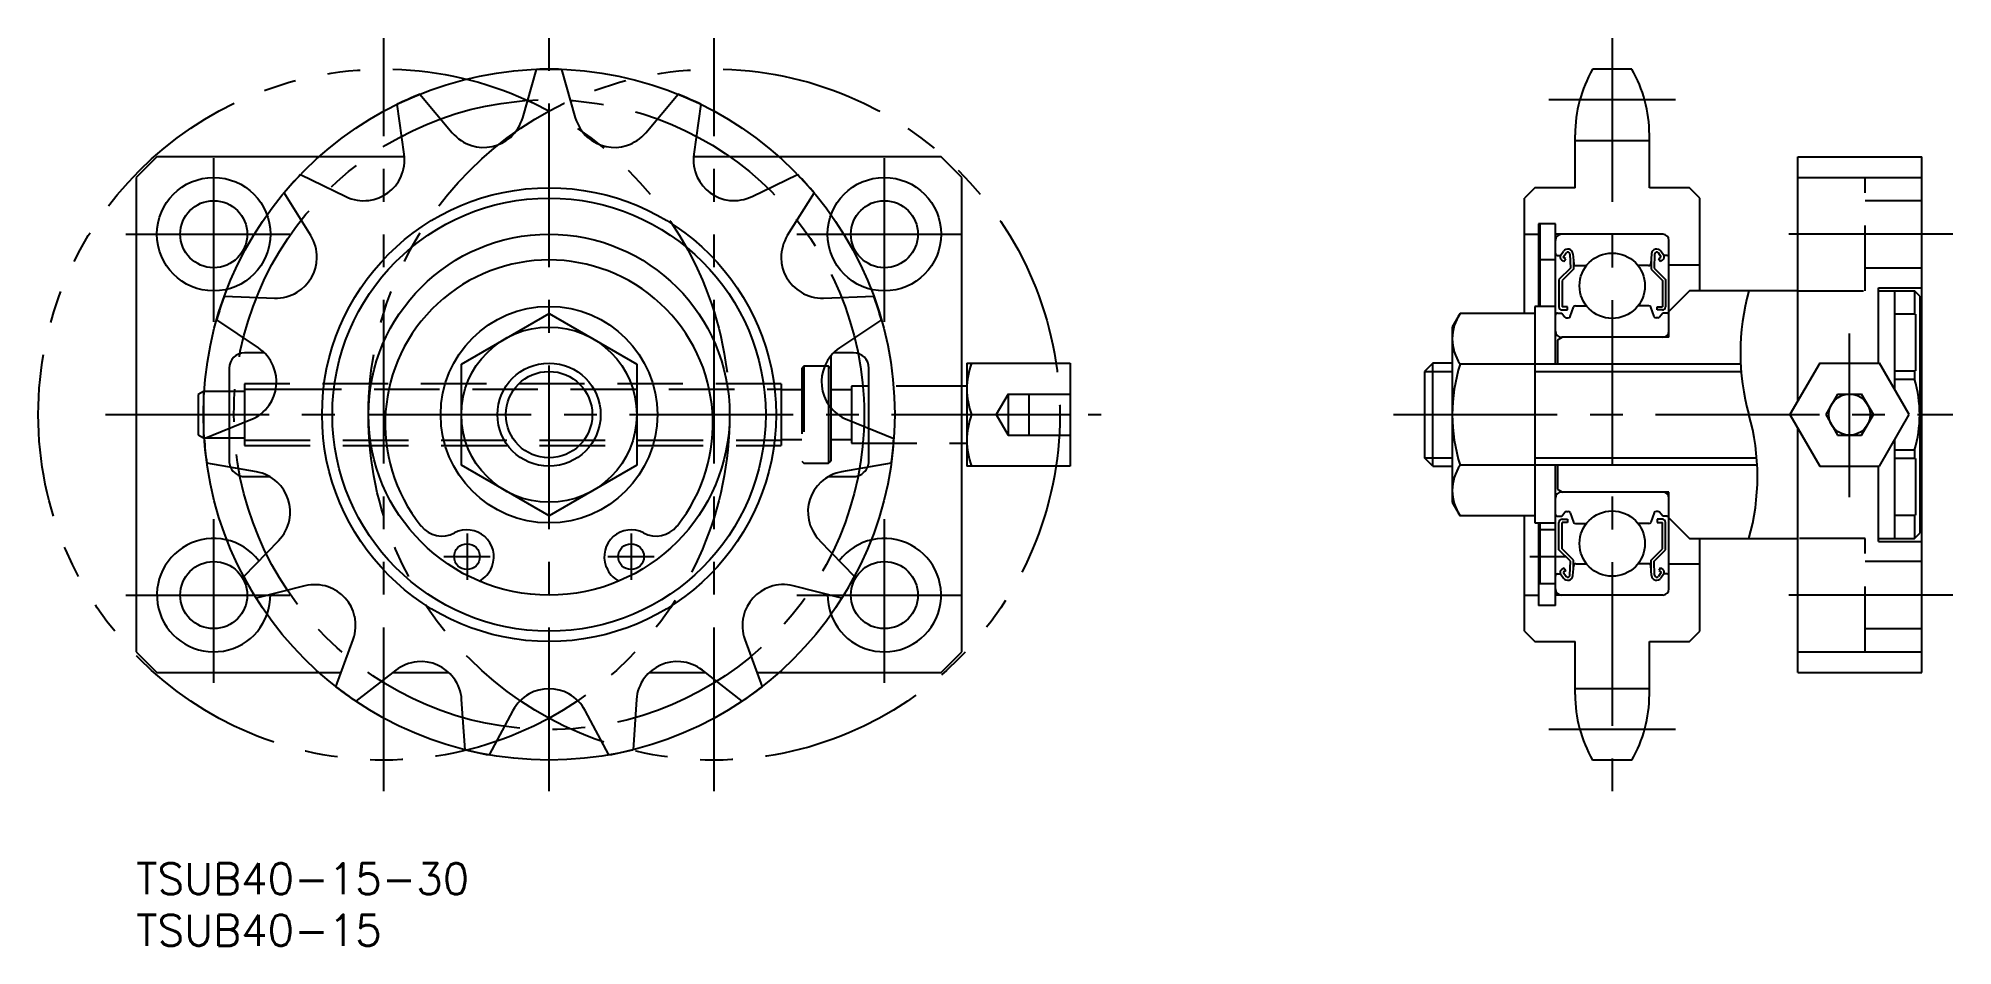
# Model space of a CAD drawing. Extents: x -10 to 176, y -8 to 80.
import ezdxf

# ---------------------------------------------------------------- set-up
doc = ezdxf.new("R2010")
doc.units = 0
doc.header["$LTSCALE"] = 0.5
for name, pattern in [('CENTER', [50.8, 31.75, -6.35, 6.35, -6.35]), ('DASHED', [19.05, 12.7, -6.35]), ('PHANTOM', [63.5, 31.75, -6.35, 6.35, -6.35, 6.35, -6.35])]:
    doc.linetypes.add(name, pattern=pattern)
for name, color, linetype in [('MSM_CENTER', 1, 'CENTER'), ('MSM_CONTINUOUS', 7, 'CONTINUOUS'), ('MSM_DASHED', 4, 'DASHED'), ('MSM_IMAGINARY', 6, 'PHANTOM'), ('MSM_NARROW', 5, 'CONTINUOUS'), ('MSM_PART_NUMBER', 7, 'CONTINUOUS')]:
    doc.layers.add(name, color=color, linetype=linetype)
doc.styles.get("Standard").update_dxf_attribs({"font": 'txt.shx', "height": 3, "bigfont": 'bigfont.shx'})

# ---------------------------------------------------------------- blocks, each defined once
blk = doc.blocks.new('*U35')
at = {"layer": 'MSM_PART_NUMBER'}
blk.add_text('TSUB40-15-30', height=3, dxfattribs=at).set_placement((0, -3))
blk = doc.blocks.new('*U36')
at = {"layer": 'MSM_PART_NUMBER'}
blk.add_text('TSUB40-15', height=3, dxfattribs=at).set_placement((0, -8))

msp = doc.modelspace()

# ---------------------------------------------------------------- linework, layer by layer
at = {"layer": 'MSM_CENTER'}
for p, q in [((40, 7), (40, 80)), ((143.04, 80), (143.04, 7)), ((149.18, 74.04), (136.9, 74.04)), ((7.5, 52.5), (7.5, 69.5)), ((72.5, 52.5), (72.5, 69.5)), ((-1, 61), (16, 61)), ((64, 61), (81, 61)), ((176.04, 61), (158.04, 61)), ((166.04, 35.5), (166.04, 51.5)), ((-3, 43.5), (93.5, 43.5)), ((121.84, 43.5), (176.04, 43.5)), ((7.5, 17.5), (7.5, 34.5)), ((72.5, 17.5), (72.5, 34.5)), ((32.05, 31.98), (32.05, 27.48)), ((47.95, 31.98), (47.95, 27.48)), ((29.8, 29.73), (34.3, 29.73)), ((45.7, 29.73), (50.2, 29.73)), ((135.04, 29.73, -0.5), (138.54, 29.73, -0.5)), ((-1, 26), (16, 26)), ((64, 26), (81, 26)), ((176.04, 26), (158.04, 26)), ((149.18, 12.96), (136.9, 12.96))]:
    msp.add_line(p, q, dxfattribs=at)
msp.add_circle((40, 43.5), 30.54, dxfattribs=at)
at = {"layer": 'MSM_CONTINUOUS'}
for p, q in [((37.46, 72.28), (38.8, 76.98)), ((41.2, 76.98), (42.54, 72.28)), ((144.94, 77), (141.14, 77)), ((27.48, 74.57), (30.61, 70.83)), ((49.39, 70.83), (52.52, 74.57)), ((25.97, 68.76), (25.29, 73.6)), ((54.71, 73.6), (54.03, 68.76)), ((139.44, 65.5), (139.44, 70.65)), ((146.64, 65.5), (146.64, 70.65)), ((139.44, 70.08), (146.64, 70.08)), ((2, 68.5), (0, 66.5)), ((25.99, 68.5), (2, 68.5)), ((15.92, 66.79), (20.31, 64.65)), ((78, 68.5), (54.01, 68.5)), ((59.69, 64.65), (64.08, 66.79)), ((80, 66.5), (78, 68.5)), ((161.04, 44.84), (161.04, 68.5)), ((161.04, 68.5), (173.04, 68.5)), ((173.04, 18.5), (173.04, 68.5)), ((0, 66.5), (0, 20.5)), ((16.91, 60.87), (14.32, 65.01)), ((65.68, 65.01), (63.09, 60.87)), ((80, 20.5), (80, 66.5)), ((135.54, 65.5), (134.54, 64.5)), ((139.44, 65.5), (135.54, 65.5)), ((150.54, 65.5), (146.64, 65.5)), ((151.54, 64.5), (150.54, 65.5)), ((161.04, 66.5), (173.04, 66.5)), ((134.54, 53.31), (134.54, 64.5)), ((151.54, 55.5), (151.54, 64.5)), ((137.54, 62), (135.89, 62)), ((135.89, 62), (135.89, 54)), ((136.04, 62, -0.5), (136.04, 54, -0.5)), ((137.54, 48.41), (137.54, 62)), ((134.54, 61), (135.89, 61)), ((147.94, 61), (137.54, 61)), ((148.54, 51), (148.54, 60.4)), ((137.54, 58.5), (136.04, 58.5)), ((137.74, 58.95), (138.04, 58.95)), ((138.98, 57.72), (137.88, 56.62)), ((138.04, 58.95), (138.32, 59.35)), ((138.36, 58.36), (138.11, 58.53)), ((139.28, 57.6), (138.18, 56.5)), ((138.28, 58.78), (138.57, 59.18)), ((138.53, 58.6), (138.28, 58.78)), ((138.36, 58.36), (138.53, 58.6)), ((138.93, 59.07), (138.98, 57.72)), ((139.22, 59.1), (139.31, 58.13)), ((139.28, 58.47), (139.28, 57.6)), ((139.51, 57.95), (140.53, 57.95)), ((146.57, 57.95), (145.54, 57.95)), ((146.85, 59.1), (146.77, 58.13)), ((146.8, 58.47), (146.8, 57.6)), ((146.8, 57.6), (147.9, 56.5)), ((147.15, 59.07), (147.1, 57.72)), ((147.1, 57.72), (148.2, 56.62)), ((147.79, 58.78), (147.51, 59.18)), ((147.55, 58.6), (147.79, 58.78)), ((147.72, 58.36), (147.55, 58.6)), ((147.72, 58.36), (147.96, 58.53)), ((148.04, 58.95), (147.76, 59.35)), ((148.34, 58.95), (148.04, 58.95)), ((151.54, 58), (148.54, 58)), ((137.88, 56.62), (137.88, 53.95)), ((138.18, 56.5), (138.18, 53.95)), ((147.9, 56.5), (147.9, 53.95)), ((148.2, 56.62), (148.2, 53.95)), ((168.84, 55.8), (173.04, 55.8)), ((168.84, 48.5), (168.84, 55.8)), ((8.53, 54.99), (13.41, 54.81)), ((66.59, 54.81), (71.47, 54.99)), ((137.54, 54), (135.54, 54)), ((135.54, 54), (135.54, 33)), ((138.7, 53.95), (138.18, 53.95)), ((138.7, 53.65), (138.7, 53.95)), ((138.97, 53.03), (139.3, 53.92)), ((139.48, 54.05), (140.53, 54.05)), ((146.59, 54.05), (145.54, 54.05)), ((147.1, 53.03), (146.78, 53.92)), ((147.38, 53.95), (147.9, 53.95)), ((147.38, 53.65), (147.38, 53.95)), ((150.54, 55.5), (148.54, 53.5)), ((161.04, 55.5), (150.54, 55.5)), ((168.84, 55.5), (172.34, 55.5)), ((170.44, 45.88), (170.44, 55.5)), ((172.84, 55), (172.34, 55.5)), ((172.34, 55.5), (172.34, 53.25)), ((172.84, 55), (172.84, 32)), ((11.84, 49.98), (7.79, 52.7)), ((31.5, 48.41), (40, 53.31)), ((40, 53.31), (48.5, 48.41)), ((72.21, 52.7), (68.16, 49.98)), ((128.3, 53.31), (127.54, 52)), ((127.54, 52), (127.54, 35)), ((135.54, 53.31), (128.3, 53.31)), ((137.74, 53.35), (138.14, 53.35)), ((138.14, 53.35), (138.46, 52.97)), ((138.18, 53.65), (138.7, 53.65)), ((138.61, 52.9), (138.78, 52.9)), ((147.47, 52.9), (147.29, 52.9)), ((147.9, 53.65), (147.38, 53.65)), ((147.94, 53.35), (147.62, 52.97)), ((148.34, 53.35), (147.94, 53.35)), ((172.44, 53.25), (170.44, 53.25)), ((172.44, 53.25), (172.44, 47.75)), ((138.24, 51), (137.74, 50.71)), ((137.74, 50.71), (137.74, 48.41)), ((148.54, 51), (138.14, 51)), ((12.4, 49.5), (10.5, 49.5)), ((31.5, 38.59), (31.5, 48.41)), ((48.5, 48.41), (48.5, 38.59)), ((67.3, 49.19), (67.3, 44.21)), ((69.5, 49.5), (67.58, 49.5)), ((80.5, 48.5), (80.5, 38.5)), ((80.5, 48.5), (90.5, 48.5)), ((90.5, 48.5), (90.5, 38.5)), ((125.65, 48.5), (124.84, 47.69)), ((127.54, 48.5), (125.65, 48.5)), ((125.65, 38.5), (125.65, 48.5)), ((155.49, 48.41), (128.3, 48.41)), ((163.15, 48.5), (160.26, 43.5)), ((163.15, 48.5), (168.93, 48.5)), ((171.81, 43.5), (168.93, 48.5)), ((9, 48), (9, 42.17)), ((13.58, 46.5), (10.5, 46.5)), ((10.5, 46.5), (10.5, 42.77)), ((67.1, 48.2), (66.71, 48.2)), ((67.3, 48), (67.1, 48.2)), ((67.1, 48.2), (67.1, 44.46)), ((71, 42.17), (71, 48)), ((124.84, 47.69), (124.84, 39.31)), ((170.44, 47.75), (172.44, 47.75)), ((170.44, 46.93), (172.34, 46.93)), ((172.34, 47.75), (172.34, 46.93)), ((10.5, 45.75), (9, 45.75)), ((69.3, 45.9), (67.3, 45.9)), ((71, 46.25), (69.3, 46.25)), ((69.3, 46.25), (69.3, 42.85)), ((80.5, 46.25), (80, 46.25)), ((164.88, 45.5), (163.73, 43.5)), ((164.88, 45.5), (167.19, 45.5)), ((168.35, 43.5), (167.19, 45.5)), ((6.58, 41.19), (11.11, 43.02)), ((68.89, 43.02), (73.42, 41.19)), ((80.95, 43.5), (90.5, 43.5)), ((160.26, 43.5), (163.15, 38.5)), ((163.73, 43.5), (164.88, 41.5)), ((167.19, 41.5), (168.35, 43.5)), ((168.93, 38.5), (171.81, 43.5)), ((161.04, 18.5), (161.04, 42.16)), ((164.88, 41.5), (167.19, 41.5)), ((170.44, 31.5), (170.44, 41.12)), ((80, 40.75), (80.5, 40.75)), ((125.65, 38.5), (124.84, 39.31)), ((172.34, 40.07), (170.44, 40.07)), ((172.44, 39.25), (170.44, 39.25)), ((172.34, 40.07), (172.34, 39.25)), ((172.44, 39.25), (172.44, 33.75)), ((11.64, 37.96), (6.83, 38.81)), ((10.5, 37.5), (12.89, 37.5)), ((40, 33.69), (31.5, 38.59)), ((48.5, 38.59), (40, 33.69)), ((67.11, 37.5), (69.5, 37.5)), ((73.17, 38.81), (68.36, 37.96)), ((90.5, 38.5), (80.5, 38.5)), ((125.65, 38.5), (127.54, 38.5)), ((157.09, 38.59), (128.3, 38.59)), ((137.54, 25), (137.54, 38.59)), ((137.74, 38.59), (137.74, 36.29)), ((163.15, 38.5), (168.93, 38.5)), ((168.84, 31.2), (168.84, 38.5)), ((137.74, 36.29), (138.24, 36)), ((148.54, 36), (138.14, 36)), ((148.54, 26.6), (148.54, 36)), ((127.54, 35), (128.3, 33.69)), ((135.54, 33.69), (128.3, 33.69)), ((134.54, 22.5), (134.54, 33.69)), ((137.74, 33.65), (138.14, 33.65)), ((138.14, 33.65), (138.46, 34.03)), ((138.61, 34.1), (138.78, 34.1)), ((138.97, 33.97), (139.3, 33.08)), ((147.1, 33.97), (146.78, 33.08)), ((147.47, 34.1), (147.29, 34.1)), ((147.94, 33.65), (147.62, 34.03)), ((148.34, 33.65), (147.94, 33.65)), ((148.54, 33.5), (150.54, 31.5)), ((170.44, 33.75), (172.44, 33.75)), ((172.34, 33.75), (172.34, 31.5)), ((135.54, 33), (137.54, 33)), ((135.89, 33), (135.89, 25)), ((136.04, 33, -0.5), (136.04, 27.09, -0.5)), ((137.54, 32.33), (136.04, 32.33)), ((137.88, 30.38), (137.88, 33.05)), ((138.18, 33.35), (138.7, 33.35)), ((138.18, 30.5), (138.18, 33.05)), ((138.7, 33.05), (138.18, 33.05)), ((138.7, 33.35), (138.7, 33.05)), ((139.48, 32.95), (140.53, 32.95)), ((146.59, 32.95), (145.54, 32.95)), ((147.9, 33.35), (147.38, 33.35)), ((147.38, 33.35), (147.38, 33.05)), ((147.38, 33.05), (147.9, 33.05)), ((147.9, 30.5), (147.9, 33.05)), ((148.2, 30.38), (148.2, 33.05)), ((172.34, 31.5), (172.84, 32)), ((10.41, 27.8), (13.8, 31.31)), ((66.2, 31.31), (69.59, 27.8)), ((138.98, 29.28), (137.88, 30.38)), ((139.28, 29.4), (138.18, 30.5)), ((146.8, 29.4), (147.9, 30.5)), ((147.1, 29.28), (148.2, 30.38)), ((150.54, 31.5), (161.04, 31.5)), ((151.54, 22.5), (151.54, 31.5)), ((168.84, 31.5), (172.34, 31.5)), ((168.84, 31.2), (173.04, 31.2)), ((34.44, 28.71), (34.48, 28.82)), ((45.52, 28.82), (45.56, 28.71)), ((137.74, 28.05), (138.04, 28.05)), ((138.04, 28.05), (138.32, 27.65)), ((138.36, 28.64), (138.11, 28.47)), ((138.53, 28.4), (138.28, 28.22)), ((138.28, 28.22), (138.57, 27.82)), ((138.36, 28.64), (138.53, 28.4)), ((138.93, 27.93), (138.98, 29.28)), ((139.22, 27.9), (139.31, 28.87)), ((139.28, 28.53), (139.28, 29.4)), ((139.51, 29.05), (140.53, 29.05)), ((146.57, 29.05), (145.54, 29.05)), ((146.85, 27.9), (146.77, 28.87)), ((146.8, 28.53), (146.8, 29.4)), ((147.15, 27.93), (147.1, 29.28)), ((147.79, 28.22), (147.51, 27.82)), ((147.72, 28.64), (147.55, 28.4)), ((147.55, 28.4), (147.79, 28.22)), ((147.72, 28.64), (147.96, 28.47)), ((148.04, 28.05), (147.76, 27.65)), ((148.34, 28.05), (148.04, 28.05)), ((151.54, 29), (148.54, 29)), ((16.34, 26.91), (11.61, 25.72)), ((68.39, 25.72), (63.66, 26.91)), ((134.54, 26), (135.89, 26)), ((137.54, 27.09), (136.04, 27.09)), ((147.94, 26), (137.54, 26)), ((137.54, 25), (135.89, 25)), ((134.54, 22.5), (135.54, 21.5)), ((150.54, 21.5), (151.54, 22.5)), ((0, 20.5), (2, 18.5)), ((19.35, 17.12), (21.02, 21.71)), ((58.98, 21.71), (60.65, 17.12)), ((78, 18.5), (80, 20.5)), ((135.54, 21.5), (139.44, 21.5)), ((139.44, 16.35), (139.44, 21.5)), ((146.64, 21.5), (150.54, 21.5)), ((146.64, 16.35), (146.64, 21.5)), ((161.04, 20.5), (173.04, 20.5)), ((25.14, 18.72), (21.29, 15.71)), ((58.71, 15.71), (54.86, 18.72)), ((2, 18.5), (19.85, 18.5)), ((24.86, 18.5), (30.28, 18.5)), ((49.72, 18.5), (55.14, 18.5)), ((60.15, 18.5), (78, 18.5)), ((146.64, 16.92), (139.44, 16.92)), ((161.04, 18.5), (173.04, 18.5)), ((31.86, 11), (31.53, 15.87)), ((48.47, 15.87), (48.14, 11)), ((36.5, 14.82), (34.21, 10.5)), ((45.79, 10.5), (43.5, 14.82)), ((144.94, 10), (141.14, 10))]:
    msp.add_line(p, q, dxfattribs=at)
for centre, radius in [((7.5, 61), 5.5), ((40, 43.5), 22), ((72.5, 61), 5.5), ((7.5, 61), 3.25), ((40, 43.5), 21), ((72.5, 61), 3.25), ((40, 43.5), 17.5), ((143.04, 56), 3.17), ((40, 43.5), 10.5), ((40, 43.5), 8.5), ((40, 43.5), 5), ((166.04, 43.5), 2), ((143.04, 31), 3.17), ((32.05, 29.73), 1.25), ((47.95, 29.73), 1.25), ((7.5, 26), 3.25), ((72.5, 26), 3.25)]:
    msp.add_circle(centre, radius, dxfattribs=at)
for centre, radius, start, end in [((40, 43.5), 33.5, 87.9455, 92.0545), ((152.14, 70.65), 12.7, 150, 180), ((133.94, 70.65), 12.7, 0, 30), ((40, 43.5), 33.5, 111.9455, 116.0545), ((40, 43.5), 33.5, 63.9455, 68.0545), ((33.87, 73.7), 4.34, 221.418, 251.3709), ((33.33, 73.57), 4.32, 312.5693, 342.6418), ((46.68, 73.58), 4.34, 197.418, 227.371), ((46.14, 73.69), 4.32, 288.5691, 318.642), ((21.68, 68.26), 4.32, 336.5693, 6.6417), ((33.65, 73.37), 3.96, 252.844, 311.156), ((46.35, 73.37), 3.96, 228.844, 287.156), ((58.34, 68.26), 4.34, 173.418, 203.3709), ((40, 43.5), 33.5, 135.9455, 140.0545), ((40, 43.5), 33.5, 39.9455, 44.0545), ((22.05, 68.21), 3.96, 276.844, 335.156), ((57.95, 68.21), 3.96, 204.844, 263.156), ((22.05, 68.21), 3.96, 243.9449, 276.844), ((57.89, 68.58), 4.32, 264.5693, 294.6418), ((13.19, 58.67), 4.32, 0.5692, 30.6418), ((66.83, 58.66), 4.34, 149.418, 179.3709), ((138.14, 60.4), 0.6, 90, 180), ((138.73, 59.06), 0.5, 5.065, 144.9356), ((147.35, 59.06), 0.5, 35.0644, 174.935), ((147.94, 60.4), 0.6, 0, 90), ((13.55, 58.77), 3.96, 300.844, 359.156), ((40, 42.62), 15.88, 321.3506, 218.6494), ((66.45, 58.77), 3.96, 180.844, 239.156), ((137.74, 59.15), 0.2, 180, 270), ((138.28, 58.78), 0.3, 144.9356, 235.0377), ((138.73, 59.07), 0.2, 2.1312, 144.9367), ((139.51, 58.15), 0.2, 185.065, 270), ((146.57, 58.15), 0.2, 270, 354.935), ((147.35, 59.07), 0.2, 35.0633, 177.8688), ((147.79, 58.78), 0.3, 304.9623, 35.0644), ((148.34, 59.15), 0.2, 270, 0), ((40, 43.5), 33.5, 159.9455, 164.0545), ((13.55, 58.77), 3.96, 267.9449, 300.844), ((66.45, 58.77), 3.96, 239.156, 272.0551), ((40, 43.5), 33.5, 15.9455, 20.0545), ((138.18, 53.95), 0.3, 180, 270), ((139.48, 53.85), 0.2, 90, 159.9703), ((146.59, 53.85), 0.2, 20.0297, 90), ((147.9, 53.95), 0.3, 270, 0), ((131.89, 50.86), 4.35, 145.6666, 214.3334), ((137.74, 53.15), 0.2, 90, 180), ((138.61, 53.1), 0.2, 219.997, 270), ((138.78, 53.1), 0.2, 270, 339.9703), ((147.29, 53.1), 0.2, 200.0297, 270), ((147.47, 53.1), 0.2, 270, 320.003), ((148.34, 53.15), 0.2, 0, 90), ((138.14, 51.6), 0.6, 180, 270), ((147.94, 51.6), 0.6, 270, 0), ((10.5, 48), 1.5, 90, 180), ((9.34, 46.45), 4.32, 24.569, 54.6421), ((9.63, 46.69), 3.96, 324.844, 23.156), ((70.37, 46.69), 3.96, 156.844, 215.156), ((70.37, 46.69), 3.96, 123.9449, 156.844), ((69.5, 48), 1.5, 0, 90), ((87.73, 46), 7.23, 159.7736, 200.2264), ((143.78, 43.5), 16.24, 162.412, 197.588), ((160.84, 43.5), 12, 343.4022, 16.5978), ((9.63, 46.69), 3.96, 291.9449, 324.844), ((70.37, 46.69), 3.96, 215.156, 248.0551), ((87.72, 41), 7.22, 159.7438, 200.2562), ((40, 43.5), 33.5, 183.9455, 188.0545), ((40, 43.5), 33.5, 351.9455, 356.0545), ((10.5, 39), 1.5, 203.4065, 270), ((10.79, 33.73), 4.32, 48.5693, 78.6417), ((69.22, 33.71), 4.34, 101.418, 131.371), ((69.5, 39), 1.5, 270, 336.4398), ((131.88, 36.14), 4.34, 145.6158, 214.3842), ((10.95, 34.06), 3.96, 348.844, 47.156), ((69.05, 34.06), 3.96, 132.844, 191.156), ((138.14, 35.4), 0.6, 90, 180), ((147.94, 35.4), 0.6, 0, 90), ((137.74, 33.85), 0.2, 180, 270), ((138.61, 33.9), 0.2, 90, 140.003), ((138.78, 33.9), 0.2, 20.0297, 90), ((147.29, 33.9), 0.2, 90, 159.9703), ((147.47, 33.9), 0.2, 39.997, 90), ((148.34, 33.85), 0.2, 270, 0), ((10.95, 34.06), 3.96, 315.9449, 348.844), ((29.63, 34.33), 2.6, 218.6494, 297.7045), ((32.05, 29.73), 2.6, 339.4114, 117.7045), ((47.95, 29.73), 2.6, 62.2955, 200.5886), ((50.37, 34.33), 2.6, 242.2955, 321.3506), ((69.38, 34.24), 4.32, 192.5692, 222.6419), ((138.18, 33.05), 0.3, 90, 180), ((139.48, 33.15), 0.2, 200.0297, 270), ((146.59, 33.15), 0.2, 270, 339.9703), ((147.9, 33.05), 0.3, 0, 90), ((7.5, 26), 5.5, 37.197, 0.7215), ((72.5, 26), 5.5, 179.2785, 142.803), ((32.1, 29.59), 2.5, 297.0551, 339.4114), ((47.9, 29.59), 2.5, 200.5886, 242.9449), ((137.74, 27.85), 0.2, 90, 180), ((138.28, 28.22), 0.3, 124.9623, 215.0644), ((138.73, 27.94), 0.5, 215.0644, 354.935), ((138.73, 27.93), 0.2, 215.0633, 357.8688), ((139.51, 28.85), 0.2, 90, 174.935), ((146.57, 28.85), 0.2, 5.065, 90), ((147.35, 27.94), 0.5, 185.065, 324.9356), ((147.35, 27.93), 0.2, 182.1312, 324.9367), ((147.79, 28.22), 0.3, 324.9356, 55.0377), ((148.34, 27.85), 0.2, 0, 90), ((40, 43.5), 33.5, 207.9455, 212.0545), ((17.29, 22.69), 4.32, 72.5693, 102.6418), ((17.3, 23.06), 3.96, 12.844, 71.156), ((62.7, 23.06), 3.96, 108.844, 167.156), ((62.7, 23.06), 3.96, 75.9449, 108.844), ((40, 43.5), 33.5, 327.9455, 332.0545), ((138.14, 26.6), 0.6, 180, 270), ((147.94, 26.6), 0.6, 270, 0), ((16.91, 23.09), 4.34, 341.418, 11.3709), ((62.7, 23.06), 3.96, 167.156, 200.0551), ((27.72, 15.25), 4.32, 96.5692, 126.6418), ((27.58, 15.6), 3.96, 36.844, 95.156), ((52.42, 15.6), 3.96, 84.844, 143.156), ((52.42, 15.6), 3.96, 51.9449, 84.844), ((40, 43.5), 33.5, 231.9455, 236.0545), ((27.58, 15.6), 3.96, 3.9449, 36.844), ((40, 12.96), 3.96, 60.844, 119.156), ((52.42, 15.6), 3.96, 143.156, 176.0551), ((40, 43.5), 33.5, 303.9455, 308.0545), ((40, 12.96), 3.96, 119.156, 152.0551), ((40, 12.96), 3.96, 27.9449, 60.844), ((152.14, 16.35), 12.7, 180, 210), ((133.94, 16.35), 12.7, 330, 0), ((40, 43.5), 33.5, 255.9455, 260.0545), ((40, 43.5), 33.5, 279.9455, 284.0545)]:
    msp.add_arc(centre, radius, start, end, dxfattribs=at)
at = {"layer": 'MSM_DASHED'}
for p, q in [((167.54, 55.5), (167.54, 66.5)), ((173.04, 64.25), (167.54, 64.25)), ((167.54, 57.75), (173.04, 57.75)), ((161.04, 55.5), (167.54, 55.5)), ((62.5, 46.5), (13.58, 46.5)), ((62.5, 46.5), (62.5, 40.5)), ((64.7, 48.2), (64.5, 48)), ((64.5, 48), (64.5, 39)), ((66.71, 48.2), (64.7, 48.2)), ((64.7, 48.2), (64.7, 38.8)), ((6.5, 45.75), (6, 45.46)), ((6, 45.46), (6, 41.54)), ((9, 45.75), (6.5, 45.75)), ((6.5, 45.75), (6.5, 41.25)), ((13.52, 45.96), (62.5, 45.96)), ((64.5, 45.9), (62.5, 45.9)), ((80, 46.25), (71, 46.25)), ((84.5, 45.5), (83.35, 43.5)), ((84.5, 45.5), (90.5, 45.5)), ((84.5, 45.5), (84.5, 41.5)), ((86.5, 45.5), (86.5, 41.5)), ((10.5, 42.77), (10.5, 40.5)), ((67.1, 44.46), (67.1, 38.8)), ((67.3, 44.21), (67.3, 39)), ((69.3, 42.85), (69.3, 40.75)), ((83.35, 43.5), (84.5, 41.5)), ((6, 41.54), (6.5, 41.25)), ((6.5, 41.25), (10.5, 41.25)), ((9, 42.17), (9, 39)), ((10.5, 41.04), (62.5, 41.04)), ((62.5, 41.1), (64.5, 41.1)), ((67.3, 41.1), (69.3, 41.1)), ((71, 39), (71, 42.17)), ((84.5, 41.5), (90.5, 41.5)), ((10.5, 40.5), (62.5, 40.5)), ((64.5, 39), (64.7, 38.8)), ((67.1, 38.8), (67.3, 39)), ((69.3, 40.75), (80, 40.75)), ((64.7, 38.8), (67.1, 38.8)), ((167.54, 31.5), (161.04, 31.5)), ((167.54, 20.5), (167.54, 31.5)), ((173.04, 29.25), (167.54, 29.25)), ((167.54, 22.75), (173.04, 22.75))]:
    msp.add_line(p, q, dxfattribs=at)
for centre, start, end in [((10.5, 39), 180, 203.4065), ((69.5, 39), 336.4398, 0)]:
    msp.add_arc(centre, 1.5, start, end, dxfattribs=at)
at = {"layer": 'MSM_IMAGINARY'}
for p, q in [((24, 7), (24, 80)), ((56, 7), (56, 80))]:
    msp.add_line(p, q, dxfattribs=at)
for centre in [(24, 43.5), (56, 43.5)]:
    msp.add_circle(centre, 33.5, dxfattribs=at)
at = {"layer": 'MSM_NARROW'}
for p, q in [((124.84, 47.69), (127.54, 47.69)), ((135.54, 47.69), (155.53, 47.69)), ((10.5, 45.96), (13.52, 45.96)), ((124.84, 39.31), (127.54, 39.31)), ((135.54, 39.31), (157.04, 39.31))]:
    msp.add_line(p, q, dxfattribs=at)
for radius in [33.5, 4.19]:
    msp.add_circle((40, 43.5), radius, dxfattribs=at)
for centre, start, end in [((177.57, 49.5), 164.2559, 195.7441), ((135.01, 37.5), 344.2545, 15.7455)]:
    msp.add_arc(centre, 22.11, start, end, dxfattribs=at)

# ---------------------------------------------------------------- block references
at = {"layer": 'MSM_CONTINUOUS'}
for name in ['*U35', '*U36']:
    msp.add_blockref(name, (0, 0), dxfattribs=at)

doc.saveas('drawing.dxf')
